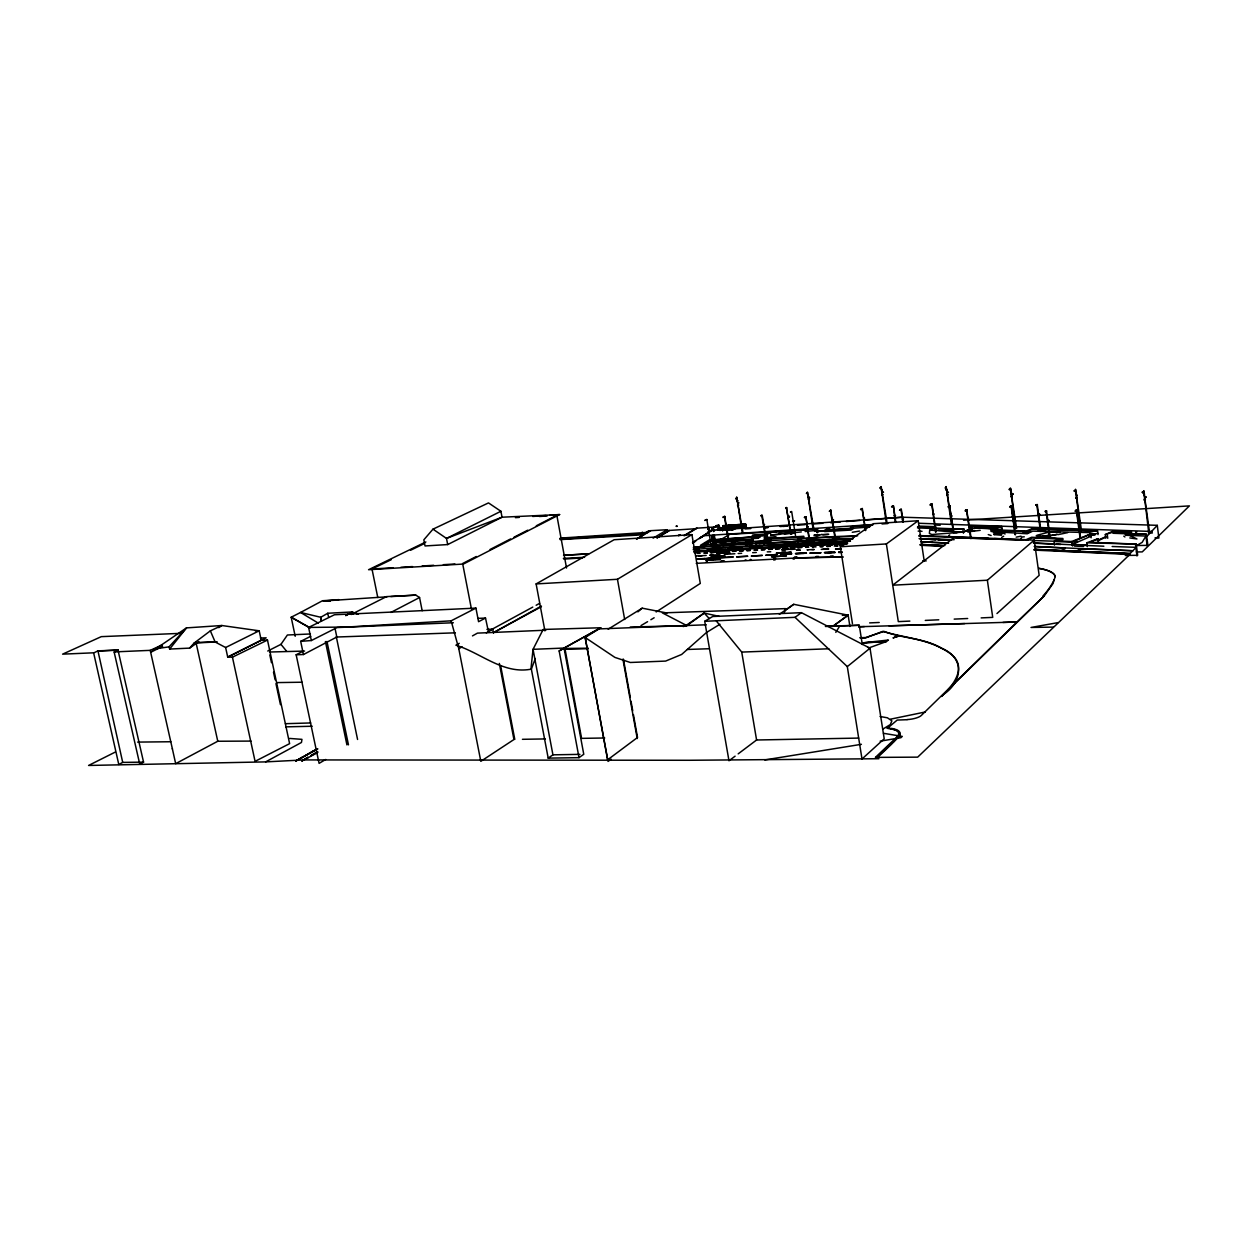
<?xml version="1.0" encoding="UTF-8"?>
<svg xmlns="http://www.w3.org/2000/svg" width="1252" height="1252" viewBox="0 0 1252 1252"><rect width="100%" height="100%" fill="white"/><g stroke="black" fill="none" stroke-linecap="round" stroke-linejoin="round"><path stroke-width="1.5" d="M1077.299 495.244L1076.892 494.869M1145.283 497.185L1146.269 496.856L1145.862 497.545M894.257 515.808L895.587 515.558M1144.234 494.869L1144.516 493.93L1144.078 494.884M1012.962 493.82L1012.665 494.415M1011.976 493.272L1011.319 493.757M807.258 527.014L808.244 526.701M736.317 498.609L736.865 498.265M1135.814 532.71L1136.597 532.069M1136.44 532.069L1135.58 531.803M806.664 493.022L807.258 493.351M807.117 493.194L807.446 492.912M864.005 518.328L864.678 518.218M711.668 528.72L718.742 525.104L711.746 528.594L718.851 525.183L720.182 528.344L718.977 528.422M881.251 487.513L880.845 487.983M711.512 530.05L713.233 529.893M707.787 532.35L711.606 529.925M946.183 487.607L945.354 487.513M946.105 487.498L945.823 487.92M814.567 531.427L814.645 530.566L805.114 531.537M1010.114 489.375L1009.832 488.562M1010.067 489.469L1010.693 489.282M737.6 504.572L738.617 505.323L737.538 505.323M737.381 500.737L737.647 500.706M737.616 505.151C738.962 505.072 737.491 504.071 737.944 505.166M1074.686 490.315L1074.92 490.518M736.865 498.061L735.973 498.139M1143.248 491.52L1143.311 492.318M1143.968 492.083L1142.716 491.707M947.232 492.302L948.108 492.13M947.623 492.474L947.107 492.599M832.924 520.081C831.657 519.345 834.99 519.674 832.627 519.736M1039.113 568.361A76.122 17.919 -8.2 0 1 1055.217 576.562L1052.948 583.635L1044.309 595.827L947.967 689.805M892.958 742.874L899.922 735.55L899.734 732.592A33.648 9.578 -10.1 0 0 892.034 729.133L886.964 728.241L891.862 728.461A33.694 9.578 -10.1 0 1 899.562 731.904L899.75 734.861L898.513 736.661L876.729 757.382L875.398 757.397L897.168 736.724M882.942 491.88L882.284 492.146M883.536 492.255L883.317 492.38M1144.344 498.969L1145.345 499.595L1144.25 499.908M1145.204 499.611L1144.531 498.781M1145.408 499.751L1144.093 499.955L1144.923 499.611M1144.813 499.078L1144.86 500.299M793.252 521.364L794.597 520.816L792.563 521.145M1076.595 497.091L1076.845 497.983M1076.063 498.233C1077.017 498.39 1076.094 497.169 1076.61 497.357M1076.423 497.56L1076.031 497.858M1076.908 497.623L1076.141 497.811L1076.845 497.216M788.666 516.841C786.1 517.812 791.89 515.934 788.165 517.405M1011.788 495.667L1011.287 497.06L1011.898 495.745M1011.898 496.418L1011.663 496.606M1012.242 496.59L1011.115 496.324L1011.851 496.95M1075.64 493.272L1076.11 492.38L1076.188 493.272M947.701 494.227L947.294 494.869M946.95 494.352L947.748 495.213M882.05 495.276L882.519 494.196L882.128 495.182M882.785 494.697L881.924 494.978L882.41 494.227M763.892 524.557L764.596 524.478M946.543 490.299L947.028 489.61L946.668 490.455M881.705 490.393L881.658 490.048M808.714 500.581L809.027 499.298M809.23 499.689L809.183 499.971M808.557 499.564L809.277 500.409L808.463 499.298M809.481 498.202L809.715 497.717M809.027 497.811L809.011 496.934M784.425 612.385L785.473 608.628L662.371 612.901L686.878 625.609L704.172 613.073L719.352 616.407M807.853 495.604L808.213 494.9L807.634 495.667M737.162 500.894L736.927 500.127L737.694 500.612M738.117 502.881L738.289 502.881M809.34 497.373L808.448 497.607M882.003 492.146L882.832 492.396M947.905 492.443L947.044 492.224M535.324 658.505L531.38 669.116C503.32 674.656 481.222 652.981 455.916 645.187L459.234 643.325M1048.566 533.274L1049.004 532.116L1060.334 532.397M808.15 495.369L807.994 495.761M862.847 642.839L886.369 641.572L888.419 640.022L862.847 642.839L886.369 641.572L868.669 647.988M881.94 490.236L881.596 491.019L882.018 490.08M880.751 488.045L880.516 487.2M946.183 487.591L945.557 487.591M946.356 489.704L947.263 490.158L946.324 489.861M1142.826 491.895L1143.89 491.848M1010.583 491.285L1011.319 491.097M1010.833 491.958L1011.397 491.473M835.82 632.37L839.826 625.797L859.279 625.264L862.299 644.514M829.873 510.691L831.187 510.221L830.17 510.519M830.671 510.597L835.1 535.621M1136.112 532.288L1136.597 531.99M738.899 502.975L738.93 502.756M267.74 651.04L280.949 644.342L287.397 634.999L310.433 633.966M1011.522 496.997L1011.663 495.933M788.478 516.998L789.496 516.2L788.463 517.248M790.935 512.021C789.668 512.991 791.89 511.317 790.513 511.739M791.655 511.458L795.615 536.388M791.17 534.056L786.303 507.545M786.976 507.796C783.94 509.517 787.398 506.997 785.661 507.764M738.289 502.6L737.647 502.709M948.265 492.615L948.484 492.38M738.477 504.838L737.616 504.759M761.998 515.339L761.044 515.495M1012.273 493.992L1011.272 493.773M169.646 649.068L186.47 627.894L221.823 625.515L259.18 630.805L261.214 640.257L227.723 657.143L225.626 647.519L215.156 642.01L194.123 643.074L189.615 648.113L169.646 649.068L169.02 646.877L186.47 627.894L150.663 652.308L162.635 646.314M1148.788 533.368L1149.649 533.242L1148.788 533.368L1143.765 490.674L1149.383 531.302M726.457 526.356L727.255 525.856M1020.677 538.736L1022.101 536.967L1024.293 536.811M726.191 525.996C728.977 525.402 725.268 526.56 726.802 526.106M728.554 541.161L724.407 516.591L723.187 516.826L724.955 516.481L723.03 517.53L724.892 516.544M707.99 529.252L709.117 528.813M708.397 529.283L708.413 528.907M706.738 519.517L704.86 520.503L706.817 519.47L711.214 545.935M432.989 529.158L446.495 538.423L502.036 517.201L500.91 511.27L488.499 502.913L432.989 529.158L423.833 539.831L425.038 545.95L447.7 544.573L502.036 517.201L559.613 514.572L463.412 564.042L368.573 569.707L425.868 541.944M947.232 490.252L946.324 490.346L947.044 489.814M944.008 694.109C963.101 680.963 964.478 657.425 941.567 648.239C923.726 637.644 902.88 638.817 884.068 631.399L865.68 637.534L859.842 637.722M944.008 693.827L941.394 696.488C953.554 685.47 968.438 666.048 949.673 653.153C929.735 639.068 905.337 638.129 882.785 631.368L865.742 637.878L860.484 637.988M1077.972 520.597L1079.678 520.456L1077.722 521.02M1034.058 550.113L1129.836 554.433L917.685 757.147L876.729 757.382M1125.282 555.45L1137.677 555.293L1136.221 544.088L1090.116 542.257L1098.035 538.72L1098.52 542.382M1136.002 545.543L1147.881 545.356L1146.456 534.291L1128.584 533.634L1131.777 532.21L1112.214 531.505L1105.328 534.557L1105.813 538.203M1048.707 521.051L1048.127 520.362L1048.973 520.331L1047.83 521.63L1049.364 521.004L1047.408 521.552M1157.286 525.386L1158.882 538.047L1154.986 537.89M1146.754 536.545L1157.333 525.324L902.582 517.217L711.59 530.378L699.367 538.532L707.161 533.336M1044.309 595.858L1017.015 621.994L858.684 626.751M1087.284 546.623L1086.767 542.789L1136.221 544.088M1105.328 534.557L1112.793 532.194L1128.443 532.757L1125.235 534.181L1146.456 534.291M1129.867 553.76L1136.19 547.327L1112.152 546.498M892.019 743.782L876.901 758.086M1038.08 514.901L1040.099 514.635L1038.424 515.026M1012.414 494.665L1012.962 493.883L1012.477 494.571M880.563 487.904L881.251 487.67M1012.414 516.622C1015.779 515.182 1010.99 517.561 1013.353 515.965M996.952 613.558L1039.16 575.372L1034.23 540.097L953.633 537.844L892.723 585.2L987.358 580.224L1034.23 540.097M761.858 515.621C759.369 516.951 762.734 514.932 761.545 515.574M637.894 611.868L642.182 608.175L667.05 613.026M968.782 520.409C966.951 521.474 971.505 518.297 967.984 520.206M709.242 529.393L708.898 527.327M951.504 516.137L952.224 515.965M678.662 535.465L680.259 535.042L678.459 535.637M677.113 526.372C675.767 526.591 677.551 525.433 676.471 525.981M676.8 526.356L676.111 526.263M830.812 510.613L829.247 511.27L831.234 510.519L830.342 510.487L834.614 535.699M867.605 647.3L870.015 648.223L884.209 738.774L862.002 759.009L847.307 666.612L870.015 648.223L801.421 612.666L712.685 616.516L704.735 621.289L728.977 760.778L735.112 756.161M725.331 530.144L729.697 527.374L722.717 528.626L745.816 526.513M805.427 517.655C805.506 517.702 804.316 518.015 805.897 517.092L810.294 544.37M862.018 509.126L860.562 509.595L862.19 508.5M903.584 519.032L902.41 519.298M642.62 534.228L642.292 532.116L642.448 534.228M781.984 552.695L776.318 553.118L791.28 552.148L788.619 552.476M892.832 506.418L891.518 506.903L893.286 506.105M704.907 545.403L710.385 541.146L752.812 538.986M900.939 509.83L899.484 510.3L901.08 509.674M928.405 536.466L929.375 535.731M780.638 554.448L791.874 553.744L782.954 554.323M785.38 550.958L781.937 551.052M931.394 504.728L930.095 505.213L931.942 504.415M762.202 555.465L751.278 556.076L762.296 555.356M770.762 551.772L767.257 551.866M194.123 643.074L210.352 630.851L221.823 625.515L218.756 627.659M738.179 753.861L756.584 739.995L858.669 738.085M725.252 555.982L710.933 556.764L716.457 556.342M747.569 556.279L736.645 556.874M752.655 552.68L756.302 552.476M714.908 559.879L720.463 559.472L719.634 559.441M715.487 559.441L708.929 560.239M736.724 556.811L747.647 556.217M732.811 557.203L718.429 557.985M734.877 553.76L726.567 554.245M832.423 520.049L833.441 519.69M832.643 626.516L848.136 615.17L849.92 626.501M852.456 623.668L840.311 546.764L886.385 543.931L918.17 520.738L924.258 561.303M704.735 621.289L795.02 617.33L801.421 612.666M825.412 626.485L832.893 626.25L848.136 615.17L793.737 604.309L779.354 614.341M706.206 555.434L698.491 555.919M902.708 517.17L863.677 520.19M784.613 610.835L793.737 604.309M1010.646 506.637C1013.244 505.573 1007.719 506.794 1011.569 506.011M579.019 757.663L583.761 754.283L564.042 648.051L600.772 627.753L543.165 629.459L533.039 649.334L531.083 667.645L548.188 758.117L579.019 757.663L559.159 650.946L564.042 648.051L533.039 649.334L552.93 754.831L548.188 758.117M611.179 759.182L608.049 761.404L585.153 637.503L598.925 628.927L706.284 624.779M695.705 556.013L702.106 555.7M1077.033 498.421L1076.219 498.562M189.615 648.113L198.818 641.65M795.552 553.572L806.429 553.181A487.81 127.375 -10.2 0 0 795.49 553.619A486.574 126.984 -10.2 0 1 806.398 553.196L802.735 553.384M801.217 538.783L767.194 540.786L766.271 541.427L771.232 540.535L767.194 540.786L763.845 543.133L758.931 543.415L843.582 539.049L840.248 539.142M800.576 539.315L803.862 537.014L798.228 537.687M840.311 546.764L873.301 523.696L918.17 520.738M724.626 551.396L726.238 550.927M1045.498 510.926C1046.907 511.082 1043.386 512.631 1046.641 511.066M684.828 626.282L704.172 613.073L709.368 618.66M746.834 543.462L693.373 547.797L694.547 547.656M817.227 532.71L817.775 530.77M1076.329 510.706L1075.014 511.223L1076.376 510.487M817.525 528.767L769.291 531.943L765.958 534.072L752.186 535.465L767.038 534.494L770.371 532.35L817.525 528.767L818.057 532.053M723.562 528.125L719.117 528.328L723.484 528.141M711.261 545.747L714.751 543.415M798.181 542.445L797.649 539.127L800.951 536.92L766.96 539.111L763.579 541.302L745.331 542.476L745.879 545.762M810.028 553.071A489 127.782 -10.2 0 1 820.842 552.727L810.013 553.102A488.452 127.579 -10.2 0 1 820.827 552.742L817.212 552.883M692.779 542.867L695.423 541.146M1075.578 510.581L1075.984 510.268M656.158 611.962L700.291 583.432L691.918 534.62L614.122 539.737L536.122 583.917L544.917 630.914M821.265 549.409L828.761 548.986L826.821 549.049M692.966 542.852L695.658 541.114M1047.627 521.505L1047.423 521.317M745.331 542.476L748.759 540.285L715.518 542.429L712.012 544.604L700.447 545.34L709.258 539.925L753.438 537.045L752.593 537.593L753.125 540.864M752.092 542.898L751.544 539.612L748.133 541.803L762.484 540.88L765.864 538.689L803.737 536.247L800.435 538.454L826.163 536.983A671.667 180.617 -10.9 0 1 857.683 535.778M745.989 527.515L723.938 529.033L746.552 527.702M746.004 527.749L745.754 524.04L723.03 525.73L745.566 524.15M740.965 528.094C739.775 529.439 740.01 520.159 740.339 528.188M731.481 530.363L733.296 529.205L728.93 529.393L734.016 528.767M735.19 528.438L735.143 528.626M1050.272 538.141L1046.5 510.722L1045.248 511.207M1060.334 541.287L1063.058 539.549M729.619 528.829L728.633 525.558M824.583 531.584L850.937 530.065L854.099 528.203L869.671 526.982M948.781 535.496L949.752 534.886M734.611 525.026L734.767 528.563M752.421 537.452L753.281 536.92M719.869 530.457L725.049 527.562L720.119 530.457M720.573 530.332L727.115 528.986L727.803 530.519M721.168 530.378L722.639 529.048M724.016 529.408L723.703 529.22M723.828 529.22L723.218 525.621M721.653 529.502L717.271 529.471L719.963 527.796L724.313 528.031M722.044 528.062L719.117 528.328M712.654 550.974L710.166 552.523L740.182 549.393M835.021 552.476L824.552 552.555A490.189 128.299 -10.3 0 1 835.162 552.382A490.815 128.455 -10.3 0 0 824.411 552.648M1035.717 504.759C1038.033 504.368 1034.621 506.45 1037.407 504.822M692.497 542.585L703.577 535.731L872.331 524.588M1013.181 516.387C1015.012 515.605 1011.772 515.151 1013.682 516.121M1037.407 504.791L1035.686 504.822M699.915 537.937L713.014 529.831L707.881 532.241M712.482 541.647L715.205 540.348L714.297 535.011L711.574 536.294L712.482 541.647L715.205 540.348M608.159 629.208L642.182 608.175M1012.837 516.121L1012.336 516.372M711.574 536.294L713.593 535.058L714.501 540.394M719.947 624.247L706.613 632.417L681.651 654.452L665.626 661.087L630.304 662.48L614.92 657.41L585.153 637.503M714.704 550.504L712.185 535.637L714.454 550.661M1011.053 506.34L1015.513 534.667M683.874 535.699L696.175 528.219L715.987 526.92M684.719 535.637L697.004 528.156M713.656 530.238L714.61 529.659M713.515 531.568L714.469 530.989M712.185 535.637L715.236 550.473M712.701 535.606L714.986 550.63M711.668 529.095L711.981 530.441M636.439 539.174L638.082 538.188M653.121 538.157L667.269 529.721L667.613 531.662M636.924 538.892L650.758 530.676L667.269 529.721M638.911 537.687L643.81 534.76L560.113 539.612M536.122 583.917L617.455 579.285L691.918 534.62M641.008 625.577L647.581 621.681M650.868 619.724L654.154 617.768M967.139 510.346L965.229 511.066L966.544 510.346M965.808 510.315L967.123 509.94L965.495 510.315M966.747 510.159L971.192 538.47M643.012 534.244L650.758 530.613M804.707 517.53L805.944 517.107L805.224 517.608M648.99 530.738L641.493 535.073L643.137 534.964M325.739 759.463L319.088 763.36L296.161 654.78L302.953 651.212M795.615 549.143L790.591 549.44M559.159 650.946L600.772 627.753M838.746 552.304A488.452 127.876 -10.3 0 1 842.252 552.273A486.386 127.188 -10.3 0 0 838.652 552.367L838.762 552.304M705.518 519.924L706.864 519.768L705.721 519.768M950.08 506.418L948.187 507.138L950.143 506.356M861.173 509.001L862.096 508.656M892.113 506.309L893.427 505.824L895.837 522.366M900.047 509.548L901.268 509.501M932.004 504.431L930.252 504.462L931.989 504.133L936.027 531.943M934.133 513.962L932.975 514.212M933.46 514.447L933.366 514.478M948.453 506.387L950.096 506.043M953.836 532.257L949.595 506.387M499.329 663.403L513.946 739.525L480.815 761.326L458.795 648.739L462.082 646.83M486.277 632.886L492.756 629.146L493.476 632.949M1010.239 506.481L1011.428 506.043L1015.012 534.745M1001.647 537.405L1003.681 536.232M352.688 611.931L345.787 615.53L352.688 611.931L327.758 613.261L320.747 617.283L300.558 612.463L291.184 617.22L295.206 636.282M493.366 632.667L541.412 606.688M724.204 551.396L727.396 551.365M724.861 551.209L728.382 550.739M786.757 548.345L783.173 548.517L786.538 548.36M931.785 504.212L935.541 532.022M902.77 519.032L902.911 519.157M806.914 526.904L807.571 526.622M772.124 549.174L768.493 549.378L771.905 549.19M894.257 515.761L894.632 515.902M764.847 549.581L761.216 549.784L764.628 549.597M900.611 509.767L901.299 509.251L903.271 522.194M122.712 762.405L97.985 651.04L118.001 650.085L114.182 652.229L139.754 764.189L143.557 762.124L118.001 650.085L97.938 650.852L93.665 652.996L118.784 764.487L122.712 762.405L143.557 762.124M472.473 635.906L477.45 633.121L545.809 630.194M902.786 522.272L901.002 509.235M493.977 632.463L541.427 606.046M315.942 749.478L295.754 761.059L317.758 748.946M312.922 751.544L317.554 748.946M308.008 757.663L301.889 760.966L307.742 757.335M310.997 755.519L317.523 751.889M301.889 760.966L307.945 757.319M311.2 755.504L317.726 751.873M757.585 549.988L753.97 550.191L757.366 550.004M295.754 761.059L301.826 757.429M750.355 550.395L746.74 550.614L750.12 550.41M892.629 506.371C893.333 505.307 891.314 506.888 893.005 506.011M301.685 757.757L313.063 751.2M730.041 552.821L729.102 552.883M738.164 553.494L741.669 553.306M743.14 550.802L739.541 551.005L742.905 550.817M735.941 551.209L732.42 551.381L735.722 551.224M724.235 554.276L726.676 554.135M490.487 630.116L532.773 607.095M536.153 605.264L539.534 603.417M725.534 551.647L729.102 551.443L727.662 551.678M115.434 751.998L88.579 765.457L265.612 761.889L301.466 742.467L301.951 739.353L289.65 738.43M265.612 761.889L304.001 759.917L317.711 752.515M698.694 547.374L702.2 545.434M808.745 547.202L805.599 547.343M1073.653 543.29L1077.049 541.459M251.026 741.09L217.77 741.247L175.671 763.657L172.338 748.665M697.145 553.431L700.134 553.384M883.208 728.899L890.344 724.548L891.862 720.839L887.418 717.803L880.062 716.504M296.161 654.78L303.454 654.53L336.819 637.018L455.368 632.823M816.007 546.889L812.376 547.03L813.315 546.999M488.421 631.65L485.51 618.065L478.561 621.696L475.932 608.112L334.472 614.763L308.602 627.424L311.341 640.539L300.683 641.353L303.454 654.53M390.89 612.447L419.561 597.517L422.174 610.726M351.249 614.435L386.524 596.609L415.805 595.123L419.561 597.517M679.445 534.964L679.21 535.042M786.397 507.529L790.701 534.135M476.323 556.498L462.63 563.525L471.441 609.035M490.033 549.487L510.581 538.955M514.009 537.202L527.702 530.191M536.279 525.809L556.827 515.276L566.53 568.017M308.602 627.424L347.101 627.033L451.143 620.82L475.932 608.112M765.848 539.909L761.811 515.558M311.341 640.539L337.117 627.549L453.365 622.745M300.683 641.353L310.746 636.298M816.273 536.31L822.032 534.322M500.91 511.27L446.495 538.423L447.7 544.573M260.432 638.019L266.16 637.831L227.692 657.034L232.434 657.159L267.49 640.069L289.619 743.641L255.079 761.341L232.434 657.159M225.626 647.519L259.18 630.805L255.361 630.945M830.389 546.373L829.826 546.388M377.775 597.517L372 569.018L391.25 559.66M410.515 550.301L424.506 543.493M837.651 546.107L836.539 546.028M1060.804 544.479L1033.651 543.212M834.333 546.091L837.51 546.185M118.001 650.085L114.104 651.916L150.224 650.351L162.306 644.843M841.047 546.107L843.504 545.872M1098.035 540.77L1105.688 537.202M728.351 550.849L725.331 551.537M968.422 520.597L969.236 519.893M1075.499 551.412L1078.645 549.988A4.554 1.049 -7.5 0 1 1084.952 548.971L1133.013 550.755L1034.621 546.654M1089.397 536.341L1094.639 533.994L1089.522 532.601L1032.697 531.161L1027.188 533.775L990.974 531.458M1086.767 542.789L1098.035 538.72M1097.253 540.52L1105.735 536.748M1076.923 551.663L1080.288 550.16M1054.497 545.105L1053.996 541.474L1072.056 542.21L1090.649 534.025L1091.149 537.797M1090.445 535.559L1097.847 533.195M919.093 535.621A669.288 179.146 -11 0 1 941.41 536.294L1026.014 539.69L1031.617 537.264L1062.917 538.485L1057.298 540.942L1071.587 541.521L1090.649 534.025M1098.051 534.604L1097.566 530.989L1032.446 529.299L1026.89 531.662L990.817 530.332L998.673 527.045L970.112 526.028L970.613 529.471M1053.996 541.474L1059.615 539.033L1032.071 537.953L1026.468 540.363M1015.779 528.532L1010.38 487.983L1016.608 528.438M951.348 524.228L946.105 486.574L952.13 524.15M1028.127 532.585L1030.897 531.396M1090.492 535.746L1094.639 533.994M1002.336 530.144L1001.85 526.529L993.978 529.815L1026.452 531.005L1031.992 528.641L1097.566 530.989M998.971 529.972L1002.116 528.657M964.603 531.302L972.115 528.188L972.334 529.674M970.112 526.028L1001.85 526.529M917.591 526.654L932.74 527.202L929.485 528.532L964.322 529.189L932.583 528.015L935.839 526.701L918.624 526.075M970.597 529.612L970.378 528.125L971.755 527.562M351.202 614.435L354.707 612.995L358.463 614.012M726.317 551.49L725.503 551.553L726.473 551.49M813.675 528.031L807.399 492.036L812.939 528.172M995.183 529.064L977.984 528.094L972.194 528.469L963.273 532.084L931.848 534.51L929.375 533.446L929.72 530.144L963.273 532.084L966.309 530.911M742.264 532.804L736.802 497.185M1045.811 536.607L1057.345 534.369L1036.969 537.797M1076.204 510.19L1075.781 510.409M1076.72 510.519L1080.57 537.734M966.497 510.018L970.691 538.548M1136.425 545.637L1142.137 542.382L1145.924 536.044L1125.376 535.277M949.877 506.121L948.75 506.371M895.352 522.444L893.396 505.808M865.304 530.535L862.331 508.515M861.986 508.672L865.789 530.457M766.318 539.831L762.218 515.308M1036.812 535.308L1049.004 532.116M708.679 527.374L709.07 529.455M947.326 494.587L947.388 494.665M1011.1 506.231L1009.66 507.107L1010.974 506.606M965.386 510.284L966.638 510.143M948.343 506.356L949.689 506.246M1039.004 514.541C1041.148 513.226 1036.734 514.65 1039.457 514.666M1078.551 520.362C1080.711 519.017 1076.282 520.488 1079.021 520.503M725.925 551.35L726.207 551.037M727.96 550.896L727.334 550.755M727.506 550.974L726.254 550.927L727.24 550.755M683.138 626.548L686.878 625.609L630.179 627.049M1076.36 510.253L1080.038 537.828M994.276 534.51L1005.278 532.069M1058.034 534.651L1067.674 532.632M890.485 719.18L925.353 711.965M881.173 486.605L887.12 523.258M1016.17 537.139L1021.053 536.185M793.345 520.832L793.909 520.926M751.544 539.612L714.501 542.006L710.995 544.182L703.233 544.667L710.244 540.348L763.297 535.872L767.445 536.983M1058.003 622.62L1031.038 627.455L1053.339 627.096M805.271 517.326L804.269 517.389L805.85 517.045M766.271 541.427L771.592 540.52M861.407 744.314L764.769 759.933M852.252 532.288L859.514 531.083M880.172 741.168L900.924 737.694L902.269 736.411L883.474 733.296M726.63 550.849L727.271 550.786M967.702 531.928L980.222 530.332M1009.66 489.282L1010.583 488.906M1075.531 492.85L1076.454 493.085M1144.5 496.778L1145.47 496.637M968.234 531.537L974.776 530.566M920.783 535.293L919.594 535.465L922.27 536.028M154.246 648.959L169.02 646.877M755.645 543.384L760.966 542.632M1036.484 504.775L1037.235 504.462L1040.991 531.396M783.063 556.279L786.475 555.857L771.467 556.811L780.732 556.264M813.972 535.762L815.944 535.543M801.311 531.928L770.809 535.027L780.45 534.291M386.993 596.813L323.173 600.991L330.356 601.21M724.705 516.466L729.008 541.099M764.346 527.781L768.321 527.452M779.996 526.544L787.79 525.965M797.461 525.245L805.318 524.619M813.111 524.009L822.861 523.273M830.561 522.71L840.389 521.943M846.149 521.521L859.858 520.441M784.315 533.994L793.956 533.258M714.172 544.479L747.241 542.179M709.962 546.451L719.556 545.809M693.608 547.687L700.666 547.187M515.417 517.671L519.251 517.405M532.71 516.466L546.169 515.527M550.004 515.245L559.613 514.572M539.455 516.497L547.171 515.965M930.659 504.462L931.957 504.102M723.437 526.043L745.488 524.51M723.484 526.372L745.55 524.854M723.593 527.045L745.66 525.511M723.656 527.374L745.707 525.856M723.719 527.702L745.769 526.184M723.828 528.36L745.879 526.842M723.875 528.688L745.926 527.186M729.822 528.86L729.008 528.986L728.805 525.433M699.289 551.49L706.097 551.037M699.132 552.304L694.312 552.633M560.239 538.11L647.628 532.382M725.925 530.222L733.562 529.721M745.034 528.954L750.762 528.579M764.143 527.687L767.961 527.436M783.251 526.419L787.07 526.153M338.963 599.63L322.468 600.741L300.558 612.463L318.258 623.105M666.205 530.645L669.304 530.441L656.83 537.984L669.601 530.425L696.19 528.688M882.018 523.946L887.84 523.555M872.941 524.838L852.659 526.184L849.529 528.344L827.165 529.799L829.919 527.953L827.963 528.078L824.411 530.472L850.734 528.751L853.848 526.591L871.392 525.433M779.182 533.289L788.838 532.663M816.993 531.302L825.678 530.723M755.128 536.795L758.822 536.56M563.87 559.096L582.133 557.907M963.555 520.19L1189.4 505.886L1142.247 551.897L1136.378 551.944M825.788 530.926L816.758 531.552L814.645 530.566M806.241 538.955L813.784 538.47M722.748 545.606L727.459 545.309M710.119 550.786L712.811 550.614M707.537 552.742L703.874 553.134L707.192 552.93M717.193 550.317L720.745 550.097M712.795 555.043L709.759 555.215L719.947 554.62M700.776 558.705L697.161 559.034L700.635 559.034M704.297 558.595L711.699 558.048M696.957 559.268L704.203 558.705M708.804 560.239L705.862 560.427L712.67 559.847M804.207 540.77L829.763 539.534M372 569.018L393.206 567.735M400.922 567.266L412.503 566.561M422.143 565.982L433.708 565.278M443.349 564.683L454.914 563.995M722.514 550.004L724.298 549.894M717.365 556.451L724.345 556.029M700.791 558.815L704.532 558.47M704.078 558.83L718.726 557.75M797.649 539.127L820.326 537.781A678.553 183.011 -10.9 0 1 854.787 536.404M797.947 541.146L812.47 540.394L802.516 540.942M751.92 544.041L711.105 546.279M755.613 543.837L815.083 540.41M587.611 553.916L563.557 555.262M716.676 547.922L819.684 542.053A539.393 141.288 -10.3 0 1 850.484 541.036M693.358 549.284L850.03 541.302M720.416 548.204L707.02 548.986M727.741 547.781L742.389 546.921M749.776 546.498L762.734 545.747M771.999 545.199L785.254 544.432M792.845 543.994L806.225 543.258M693.389 549.784L699.226 549.44M712.247 550.27L726.176 549.456M730.511 549.534L731.434 549.487M724.079 550.723L738.195 549.91M722.576 553.149L726.176 552.93M729.353 552.868L716.582 553.181L723.03 552.789L720.964 552.914L721.731 553.196M791.671 549.252L781.702 549.503L788.337 549.112L786.209 549.237L787.054 549.518M715.064 557.969L711.527 558.173M707.662 558.611L711.199 558.408M712.857 560.004L713.703 559.941M390.843 596.594L415.805 595.123M559.691 538.673L644.764 533.806L561.898 539.049M748.696 544.057L756.85 543.571M792.954 541.49L796.585 541.287M588.737 553.838L564.104 555.231M745.456 546.373L747.334 546.263M694.469 551.287L846.102 543.431M694.062 551.537L796.35 545.653A525.621 137.548 -10.3 0 1 847.635 543.524M797.227 545.747L800.466 545.559M694.14 552.022L796.428 546.154M743.876 549.581L747.225 549.393M763.423 548.47L779.167 547.578M783.58 547.327L787.367 547.124M714.908 558.189L718.398 558.001M707.317 561.866L706.05 562.164L707.364 562.085M776.616 531.677L729.947 534.291L719.9 540.082L723.797 539.878M778.462 531.521L794.112 530.692M801.875 530.206L807.712 529.94M800.826 545.543L804.379 545.356L803.127 545.418M718.883 557.641L733.281 556.843M780.669 554.448L788.118 553.994M696.222 563.353L794.519 558.063L842.956 556.999M752.953 538.313L758.775 538M764.612 537.687L776.271 537.061M822.924 534.557L828.746 534.26M752.264 538.563L758.117 538.25M763.955 537.937L775.645 537.311M822.408 534.807L828.261 534.494M766.036 538.595L769.933 538.376M799.199 545.637L801.155 545.528M721.778 561.068L723.374 560.974M750.151 559.519L750.965 559.472M720.62 561.35L724.47 560.912M745.096 560.02L746.035 559.973M773.611 558.47L775.567 558.361M773.626 559.973L775.16 559.879M717.271 529.471L721.731 529.236M816.32 540.191L812.751 540.379L822.126 539.909L820.389 539.988M818.652 540.238L824.004 539.956A552.101 144.997 -10.3 0 1 851.673 538.908M815.897 542.758L819.763 542.554M563.353 558.392L584.606 557.297M805.944 547.155L807.024 547.108M814.849 544.855L812.626 544.964L823.972 544.495L820.436 544.62M869.639 622.901L879.201 622.479M909.86 621.102L898.31 621.618L886.385 543.931M925.275 620.413L938.765 619.803M954.181 619.114L967.671 618.504M981.161 617.893L992.726 617.377L987.358 580.224M736.614 497.247L742.999 532.663M814.708 545.7L815.96 545.637M844.224 615.342L848.136 615.17L842.299 615.342M93.618 652.808L62.6 654.154L101.318 636.642L180.491 633.356M728.993 527.859L729.791 527.436L730.37 528.892L729.619 529.361L728.946 527.843L724.251 528.047L724.47 529.58M693.561 547.014L705.252 546.514M816.507 544.792L820.091 544.636M477.763 618.394L485.51 618.065M1010.724 506.262L1011.585 506.293M811.844 549.534C820.357 549.456 802.939 549.769 807.963 549.894M796.757 557.109L794.034 557.437L797.195 557.328M793.079 559.034L794.41 558.987M754.596 537.468L760.105 537.264M824.27 544.479L827.807 544.354M716.316 620.961L741.732 652.089L828.871 648.771M820.983 546.686C816.648 546.623 826.868 546.373 821.625 546.67M832.893 626.25L859.279 625.264M906.98 719.712L897.168 720.072L887.981 727.835M790.638 533.915L791.984 533.837M828.151 544.338L831.641 544.229L830.326 544.26M486.934 629.349L492.756 629.146M198.004 642.448L217.159 641.775M826.351 626.266L839.826 625.797M720.323 543.227L725.91 543.039M731.497 542.852L735.221 542.742M832.032 544.213L835.553 544.104L834.161 544.15M687.442 649.459L708.757 648.755M829.137 546.232L826.805 546.482L828.589 546.435M888.983 625.828L964.682 623.59M1002.946 622.447L1017.015 621.994L921.206 715.565A11.002 3.13 -9.4 0 1 907.121 719.571M852.409 538.783L845.757 538.986L853.082 538.798M835.882 544.088L843.269 543.9L839.748 543.994M831.297 545.074L832.455 545.027M828.793 546.42L830.029 546.216M823.002 549.158L826.774 549.049M836.07 544.088L837.979 544.025M835.006 544.964L836.414 544.917M261.214 640.257L267.49 640.069M858.716 626.751L864.349 626.579M285.409 723.687L310.668 722.952M269.524 652.026L304.58 651.071M833.003 537.718L838.84 537.562M842.893 544.745L844.004 544.73M565.059 649.256L588.362 648.677M843.488 543.9L847.072 543.822L845.601 543.853M816.147 556.483L818.479 556.436M285.675 726.864L312.233 726.238M841.141 546.091L843.019 546.06M837.713 548.783L835.491 549.033L841.031 548.939M827.979 552.617L831.469 552.539M837.791 548.783L841.36 548.72M725.487 551.146L726.504 551.005M552.93 754.831L579.911 754.361M276.629 682.606L302.061 682.215M522.428 739.306L545.324 738.93M604.732 737.991L581.585 738.367L564.918 648.458M878.935 758.728L689.148 760.277L304.001 759.917M993.337 532.773L1001.96 532.648L1005.121 533.978M833.159 556.185L829.998 556.467L833.409 556.436M566.859 648.442L588.283 648.207M137.61 742.092L170.851 741.747M819.34 534.776L814.254 534.76M838.605 552.429L842.205 552.288M972.194 528.469L979.174 527.53L995.403 528.954M805.928 517.029L809.825 544.448M1036.75 504.619L1040.49 531.474M949.595 506.184L953.351 532.335M1045.983 510.863L1049.755 538.219M921.503 538.986L951.598 539.909M719.493 559.441L715.628 559.347M919.078 538.626L954.181 539.69M920.236 538.923L932.474 539.362M925.181 539.096L936.105 539.534L925.181 539.08L926.793 539.158M918.905 523.273L1152.028 531.474L1152.231 533.055L1148.35 532.914M1033.463 540.504L1056.234 541.287M986.936 528.109L994.526 528.375M970.378 528.125L972.115 528.188M1112.934 533.274L1128.584 533.837M1038.064 531.02L1045.78 531.302M1103.857 546.216L1081.509 545.293M1022.915 533.023L1026.734 533.164M938.437 530.316L953.382 530.879M1089.068 536.169L1090.946 536.232L1072.338 544.448L1087.065 545.043M951.395 536.92L972.851 537.75M976.763 537.906L988.47 538.36M994.323 538.579L1002.132 538.876M920.423 538.939L935.463 539.502M932.474 542.257L921.096 541.819L948.656 543.118M936.324 525.089L940.205 525.23M1022.618 540.207L940.002 536.889A666.643 178.41 -11 0 0 918.952 536.216M922.677 560.771L926.198 560.912M918.154 531.13L922.035 531.302M953.116 532.601L957.013 532.757M993.916 534.291L1001.694 534.62M1038.612 536.169L1046.375 536.482M993.838 534.557L1001.631 534.886M1074.404 546.091L1083.606 546.482M1129.774 553.853L1065.749 551.256M917.481 527.875L932.943 528.532M1033.369 542.883L1054.716 543.931M1035.294 549.518L1130.102 553.556L1034.011 549.55M942.725 545.575L920.893 544.448L944.822 545.575M942.067 545.856L920.236 544.73M942.114 546.404L920.283 545.262M921.675 541.85L948.093 543.039M1056.625 544.025L1074.357 544.933M1034.199 546.373L1063.433 547.891A4.585 1.049 -7.7 0 1 1065.014 548.814L1061.148 550.677L1061.978 550.723M1034.668 549.268L1066.422 550.958M920.956 541.631L932.49 542.382M1129.82 537.937L1136.957 538.97L1129.727 535.433M1059.255 538.986L1036.155 535.809M890.798 728.867L893.709 729.525A32.223 9.14 -10 0 1 897.246 736.724M735.691 498.875L735.832 498.953M354.707 612.995L358.197 613.996M806.382 493.46L806.398 493.617M988.251 534.573L991.114 535.512M879.687 487.936L880.625 488.656M945.291 488.405L945.589 488.624M1008.94 489.36L1009.769 489.939M1142.998 492.834L1142.059 492.146L1143.06 492.912M310.23 627.862L291.184 617.22L309.635 627.831M1074.122 490.831L1074.889 491.441L1074.232 490.987M1123.795 536.169L1124.922 536.952M847.307 666.612L795.02 617.33M280.949 644.342L286.551 651.181M947.623 494.415L947.028 495.229M210.352 630.851L215.156 642.01M718.429 529.439C720.714 524.51 712.091 527.483 717.146 525.324L717.427 526.967M458.795 648.739L451.143 620.82M150.224 650.351L172.416 749.009M195.907 642.088L217.77 741.247M269.837 655.015L271.465 662.652M273.499 672.199L275.143 679.82M275.956 683.639L280.448 704.641M325.41 641.54L346.929 744.893M334.957 628.066L336.819 637.018M336.287 636.626L357.571 739.462M327.758 613.261L328.556 617.064M326.96 641.447L348.463 744.846M321.482 621.086L320.747 617.283L321.107 621.164M500.69 666.001L514.791 739.416M585.075 636.924L607.611 759.823L637.534 737.475L633.418 714.595M617.455 579.285L624.67 619.49M623.449 659.288L630.319 697.427M631.008 701.245L632.73 710.776M622.917 659.194L637.221 738.539M647.487 531.568L647.675 532.616M723.891 529.33L723.108 526.137M741.732 652.089L756.584 739.995M715.518 542.429L716.081 545.684M712.012 544.604L712.576 547.86M739.963 524.651L740.73 528.25M734.376 525.042L735.002 528.547M770.371 532.35L770.903 535.606M767.038 534.494L767.57 537.75M763.579 541.302L764.127 544.604M816.742 529.283L817.274 532.569M880.985 486.668L886.353 523.352M962.929 529.768L963.43 533.227M1081.509 530.723L1075.515 489.235L1080.398 528.939M1072.056 542.21L1072.557 546.013M1071.587 541.521L1072.088 545.168M1094.592 533.743L1094.796 535.293M1107.269 534.635L1107.754 538.282M1135.533 544.761L1136.988 555.966M1145.783 534.933L1147.208 546.013M1038.8 568.392A76.2 17.747 -7.5 0 1 1055.217 576.593M1054.137 579.66A460.235 107.5 -8.8 0 1 1042.947 595.983M796.538 546.075A525.59 137.673 -10.3 0 1 843.989 544.119M815.897 544.37A527.577 138.127 -10.3 0 1 846.196 543.337M819.309 542.273A537.969 140.975 -10.3 0 1 850.124 541.208M819.825 542.523A539.299 141.476 -10.3 0 1 835.35 541.897M794.472 558.095A465.274 121.241 -10.3 0 1 842.925 557.062M777.101 554.542L765.958 555.199L777.101 554.542M796.585 550.301L800.341 550.082L796.663 550.254M794.425 547.75L790.435 548.141L794.425 547.75M779.761 548.579L775.786 548.971L779.761 548.579M801.765 547.359L797.774 547.734L801.765 547.359M721.95 551.85L718.069 552.257L721.95 551.85M711.026 552.648L714.845 552.288L711.026 552.648M895.305 637.033L893.005 637.941L898.529 636.157L895.305 637.033M1049.379 535.261L1042.071 536.451L1049.379 535.261M745.597 525.151L723.546 526.701L745.597 525.183M796.366 546.608L794.863 546.701L797.367 546.561L796.366 546.608M800.31 546.388L799.496 546.435L801.17 546.357L800.31 546.388M805.083 545.324L808.291 545.168L805.083 545.324M804.238 546.185L803.268 546.248L804.238 546.185M808.15 545.997L807.102 546.044L808.15 545.997M808.995 545.136L812.219 544.98L808.995 545.136M812.063 545.809L810.905 545.872L812.063 545.809M824.442 539.8L822.955 539.878L832.439 539.471L824.442 539.8M836.539 539.315L832.517 539.471L841.939 539.127L836.539 539.315M844.552 539.049L842.768 539.111L851.892 538.845L844.552 539.049M839.09 544.839L840.248 544.823L839.09 544.839M940.408 539.722L937.732 539.596L948.077 540.066L940.408 539.722M921.973 544.683L920.236 544.604L923.694 544.745L921.973 544.683M743.109 527.155L743.735 528.673L743.156 527.217M722.639 530.723L722.42 529.189L722.639 530.723"/></g></svg>
